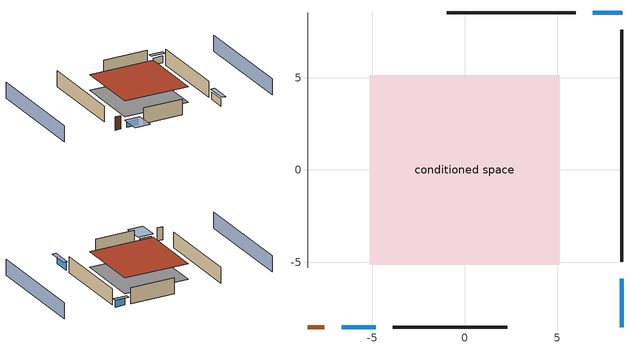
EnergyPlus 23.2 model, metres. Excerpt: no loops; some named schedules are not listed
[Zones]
conditioned space
 floor adiabatic (Floor1 construction): -5.14,-5.14 -5.14,5.14 5.14,5.14 5.14,-5.14 z0
 wall outside (AdiabaticWallConstruction 1): -8.51,-8.51 -7.6,-8.51 z0:2.03
 wall outside (AdiabaticWallConstruction): 8.51,8.51 6.94,8.51 z0:1.07; 8.51,-8.51 8.51,-5.9 z0:1.16; -6.67,-8.51 -4.83,-8.51 z0:0.92
 wall outside (Wall1 construction): 6.01,8.51 -0.97,8.51 z0:2.44
 wall outside (Wall2 construction): 8.51,-4.97 8.51,7.58 z0:2.44
 wall outside (Wall3 construction): -3.9,-8.51 2.31,-8.51 z0:2.44
 wall adiabatic (Wall4 construction): -8.51,8.51 -8.51,-5.28 z0:2.44
 window (WindowConstruction): 8.51,8.51 6.94,8.51 z0:1.07
 window (WindowConstruction 1): 8.51,-8.51 8.51,-5.9 z0:1.16
 window (WindowConstruction 2): -6.67,-8.51 -4.83,-8.51 z0:0.91
 door (Door): -8.51,-8.51 -7.6,-8.51 z0:2.03
 roof outside (Roof1 construction): -5.14,5.14 -5.14,-5.14 5.14,-5.14 5.14,5.14 z2.44
shading: -16.74,8.51 -16.74,-8.51 / 16.74,-8.51 16.74,8.51 z0:2.44; 6.63,8.51 8.82,8.51 8.82,9.12 6.63,9.12 z1.37; 8.51,-5.59 8.51,-8.82 9.12,-8.82 9.12,-5.59 z1.46; -4.53,-8.51 -6.98,-8.51 -6.98,-11.56 -4.53,-11.56 z1.22
[Building]
Building 1: Terrain=Suburbs
[Site:Location]
Ohio State Universi_OH_USA: Latitude {deg}=40.07; Longitude {deg}=-83.07; Time Zone {hr}=-5; Elevation {m}=283
[Site:GroundTemperature:Shallow]
7.2096, 5.15716, 4.99279, 5.96678, 9.8768, 13.7686, 17.1426, 19.2799, 19.4615, 17.7232, 14.4352, 10.6628
[Site:WaterMainsTemperature]
Calculation Method=Schedule; Temperature Schedule=mains temperature schedule
[Material] Roughness=Rough; Thermal Absorptance=0.9
Name | Thickness {m} | Conductivity {W/m-K} | Density {kg/m3} | Specific Heat {J/kg-K} | Solar Absorptance | Visible Absorptance
door material | 0.04445 | 0.0612267 | 512.64 | 1214.23 | 0.7 | 0.7
floor covering | 0.0127 | 9.015625 | 54.468 | 1339.84 | 0.6 | 0.6
floor stud and cavity | 0.0889 | 2.00347 | 50.32683 | 1063.81 | 0.7 | 0.7
furniture material conditioned space 1 | 0.1524 | 0.115458 | 640.8 | 1214.23 | 0.6 | 0.6
gypsum board | 0.0127 | 0.160291 | 801 | 837.4 | 0.6 | 0.6
osb sheathing 0.5 in.; osb sheathing 0.5 in. 1 | 0.0127 | 0.115458 | 512.64 | 1214.23 | 0.7 | 0.7
osb sheathing 0.75 in. | 0.01905 | 0.115458 | 512.64 | 1214.23 | 0.7 | 0.7
roof rigid ins | 0.103632 | 0.029427 | 32.04 | 1214.23 | 0.7 | 0.7
roof stud and cavity | 0.2032 | 0.159782 | 78.34581 | 1123.46 | 0.7 | 0.7
slate or tile shingles | 0.01905 | 0.840978 | 1899.972 | 799.717 | 0.75 | 0.75
vinyl siding | 0.009525 | 0.089435 | 177.822 | 1046.75 | 0.5 | 0.5
wall rigid ins | 0.512978 | 0.029427 | 32.04 | 1214.23 | 0.7 | 0.7
wall stud and cavity | 0.1397 | 0.0950889 | 139.0536 | 1170.24 | 0.7 | 0.7
wall stud and cavity 1 | 0.1397 | 0.506836 | 139.0536 | 1170.24 | 0.7 | 0.7
wall stud and cavity 2 | 0.0889 | 0.380278 | 52.3479 | 1209.89 | 0.7 | 0.7
wall stud and cavity 3 | 0.0889 | 0.391764 | 83.0341 | 1211.67 | 0.7 | 0.7
wood siding; wood siding 1 | 0.0254 | 0.102417 | 544.68 | 1172.36 | 0.7 | 0.7
[WindowMaterial:SimpleGlazingSystem]
WindowMaterial: U-Factor {W/m2-K}=4.31528; Solar Heat Gain Coefficient=0.67
[Construction]
AdiabaticWallConstruction: wood siding, wall rigid ins, wall stud and cavity 2, gypsum board
AdiabaticWallConstruction 1: wood siding 1, wall rigid ins, wall stud and cavity 2, gypsum board
Door: door material
Floor1 construction: floor stud and cavity, floor covering
furniture construction conditioned space 1: furniture material conditioned space 1
PartitionWallConstruction: gypsum board, wall stud and cavity 3, gypsum board
Roof1 construction: slate or tile shingles, roof rigid ins, osb sheathing 0.75 in., roof stud and cavity, gypsum board
Wall1 construction; Wall2 construction; Wall3 construction: vinyl siding, osb sheathing 0.5 in., wall stud and cavity, gypsum board
Wall4 construction: osb sheathing 0.5 in. 1, wall stud and cavity 1, gypsum board
WindowConstruction; WindowConstruction 1; WindowConstruction 2: WindowMaterial
[Zone]
conditioned space: Multiplier=1; Volume {m3}=257.797; Part of Total Floor Area=Yes
[Space]
conditioned space 1: Zone=conditioned space; Volume {m3}=257.797
[SurfaceProperty:IncidentSolarMultiplier] Incident Solar Multiplier=1; Incident Solar Multiplier Schedule=trans schedule winter=0.85 summer=0.7
Window1; Window2; Window3
[InternalMass] Zone or ZoneList=conditioned space; Space or SpaceList=conditioned space 1
Name | Construction | Surface Area {m2}
furniture mass conditioned space 1 | furniture construction conditioned space 1 | 42.2895
partition wall mass | PartitionWallConstruction | 105.724
[Lights]
interior lighting: Zone or ZoneList or Space or SpaceList=conditioned space 1; Schedule=lighting_interior; Design Level Calculation Method=LightingLevel; Lighting Level {W}=705.525; Return Air Fraction=0; Fraction Radiant=0.6; Fraction Visible=0.2; Fraction Replaceable=1
[People]
occupants: Zone or ZoneList or Space or SpaceList=conditioned space 1; Number of People Schedule=occupants; Number of People Calculation Method=People; Number of People=2; Fraction Radiant=0.314171; Sensible Heat Fraction=0.56303; Activity Level Schedule=occupants activity schedule; Carbon Dioxide Generation Rate {m3/s-W}=0; Enable ASHRAE 55 Comfort Warnings=No; Mean Radiant Temperature Calculation Type=ZoneAveraged
[ElectricEquipment] Zone or ZoneList or Space or SpaceList=conditioned space 1; Design Level Calculation Method=EquipmentLevel
Name | Schedule | Design Level {W} | Fraction Latent | Fraction Radiant | Fraction Lost
ceiling fan | ceiling_fan | 16.713 | 0 | 0.558 | 0
clothes dryer | clothes_dryer | 3127.61 | 0.015 | 0.081 | 0.85
clothes washer | clothes_washer | 156.412 | 0.03 | 0.162 | 0.7
cooking range | cooking_range | 1543.69 | 0.08 | 0.432 | 0.2
dishwasher | dishwasher | 319.293 | 0.3 | 0.18 | 0.4
fridge | fridge schedule | 64.939 | 0 | 0.6 | 0
mech vent bath fan 0 | mech vent bath fan 0 schedule | 15 | 0 | 0 | 1
mech vent house fan | mech vent house fan schedule | 0 | 0 | 0 | 1
mech vent house fan cfis | mech vent house fan cfis schedule | 0 | 0 | 0 | 0
mech vent range fan 0 | mech vent range fan 0 schedule | 30 | 0 | 0 | 1
misc plug loads | plug_loads_other | 329.788 | 0.021 | 0.558 | 0.049
whole house fan | Always On Discrete | 0 | 0 | 0 | 1
[OtherEquipment] Zone or ZoneList or Space or SpaceList=conditioned space 1; Design Level Calculation Method=EquipmentLevel
Name | Fuel Type | Schedule | Design Level {W} | Fraction Latent | Fraction Radiant | Fraction Lost
mech vent house fan latent load equip | None | Always On Discrete | 0 | 1 | 0 | 0
mech vent house fan sensible load equip | None | Always On Discrete | 0 | 0 | 0 | 0
water heater energy adjustment1 | NaturalGas | Always On Discrete | 0.01 | 0 | 0 | 1
water latent | None | hot_water_fixtures | 242.344 | 1 | 0 | 0
water sensible | None | hot_water_fixtures | -238.84 | 0 | 0.6 | 0
[ZoneInfiltration:DesignFlowRate] Zone or ZoneList or Space or SpaceList=conditioned space 1; Schedule=Always On Discrete; Design Flow Rate Calculation Method=Flow/Zone; Design Flow Rate {m3/s}=0
infil flow; natural vent flow; whole house fan flow
[AvailabilityManager:Scheduled]
mini split heat pump airloop Availability Manager: Schedule=Always On Discrete
[WaterUse:Equipment]
dishwasher: Peak Flow Rate {m3/s}=3.4896e-06; Flow Rate Fraction Schedule=hot_water_dishwasher
[Exterior:Lights]
exterior lighting: Schedule=exterior lighting schedule; Design Level {W}=56.7307
[EnergyManagementSystem:GlobalVariable]
mini_split_heat_pump_airloop_Fan_RTF
[EnergyManagementSystem:Sensor]
Name | Output:Variable or Output:Meter | Output:Variable or Output:Meter Index Key
clg_load_cond | Cooling:EnergyTransfer:Zone:CONDITIONED SPACE
clg_sp_s | Schedule Value | cooling setpoint
clothes_dryer_exhaust_0_sch_s | Schedule Value | clothes_dryer
cool_season | Schedule Value | cooling season schedule
htg_load_cond | Heating:EnergyTransfer:Zone:CONDITIONED SPACE
htg_sp_s | Schedule Value | heating setpoint
mech_vent_bath_fan_0_sch_s | Schedule Value | mech vent bath fan 0 schedule
mech_vent_range_fan_0_sch_s | Schedule Value | mech vent range fan 0 schedule
natural_vent_s | Schedule Value | natural vent schedule
out_pb_s | Site Outdoor Air Barometric Pressure
out_wt_s | Site Outdoor Air Humidity Ratio
site_vw_s | Site Wind Speed
[EnergyManagementSystem:Actuator]
Name | Actuated Component Unique | Actuated Component Type | Actuated Component Control Type
infil_flow_act | infil flow | Zone Infiltration | Air Exchange Flow Rate
mech_vent_house_fan_cfis_act | mech vent house fan cfis | ElectricEquipment | Electricity Rate
mech_vent_house_fan_latent_load_equip_act | mech vent house fan latent load equip | OtherEquipment | Power Level
mech_vent_house_fan_sensible_load_equip_act | mech vent house fan sensible load equip | OtherEquipment | Power Level
natural_vent_flow_act | natural vent flow | Zone Infiltration | Air Exchange Flow Rate
water_heater_ec_adj_act | water heater energy adjustment1 | OtherEquipment | Power Level
whole_house_fan_act | whole house fan | ElectricEquipment | Electricity Rate
whole_house_fan_flow_act | whole house fan flow | Zone Infiltration | Air Exchange Flow Rate
[EnergyManagementSystem:Program]
infil_program: Set p_m = 0.14; Set p_s = 0.22; Set s_m = 270; Set s_s = 370; Set z_m = 9.99744; Set z_s = 2.4384; Set f_t = (((s_m/z_m)^p_m)*((z_s/s_s)^p_s)); Set Tdiff = tin_s-tout_s; Set dT = @Abs Tdiff; Set c = 0.0847; Set Cs = 0.0646; Set Cw = 0.147; Set n = 0.65; Set sft = (f_t*0.7000000000000001); Set temp1 = ((c*Cw)*((sft*site_vw_s)^(2*n)))^2; Set Qinf = (((c*Cs*(dT^n))^2)+temp1)^0.5; Set Qinf = (@Max Qinf 0); Set mech_vent_house_fan_sensible_load_equip_act = 0.0; Set mech_vent_house_fan_latent_load_equip_act = 0.0; Set OASupInPb = out_pb_s; Set OASupInTemp = tout_s; Set OASupInW = out_wt_s; Set OASupRho = (@RhoAirFnPbTdbW OASupInPb OASupInTemp OASupInW); Set OASupCp = (@CpAirFnW OASupInW); Set OASupInEnth = (@HFnTdbW OASupInTemp OASupInW); Set ZoneTemp = tin_s; Set ZoneW = win_s; Set ZoneCp = (@CpAirFnW ZoneW); Set ZoneAirEnth = (@HFnTdbW ZoneTemp ZoneW); Set mech_vent_house_fan_cfis_act = 0.0; Set QWHV_cfis_sup = 0.0; Set QWHV_cfis_suppl_sup = 0.0; Set QWHV_cfis_suppl_exh = 0.0; Set Qrange = 0; Set Qrange = Qrange + 0.04719 * mech_vent_range_fan_0_sch_s; Set Qbath = 0; Set Qbath = Qbath + 0.0236 * mech_vent_bath_fan_0_sch_s; Set Qdryer = 0; Set Qdryer = Qdryer + 0.07639 * clothes_dryer_exhaust_0_sch_s; Set QWHV_sup = 0.0; Set QWHV_exh = 0.0; Set Qexhaust = Qrange + Qbath + Qdryer + QWHV_exh + QWHV_cfis_suppl_exh; Set Qsupply = QWHV_sup + QWHV_cfis_sup + QWHV_cfis_suppl_sup; Set Qfan = (@Max Qexhaust Qsupply); If Qfan > 0; Set Qavg = ((Qexhaust + Qsupply) / 2.0); If ((@Abs (Qexhaust - Qavg)) / Qavg) <= 0.1; Set phi = 1; Else; Set phi = (Qinf / (Qinf + Qfan)); EndIf; Set Qinf_adj = phi * Qinf; Else; Set Qinf_adj = Qinf; EndIf; Set infil_flow_act = Qinf_adj; Set Qload = Qfan; Set Effectiveness_Sens = 0.0; Set Effectiveness_Lat = 0.0; Set Fan_MFR = Qload * OASupRho; Set ZoneInEnth = OASupInEnth; Set ZoneInTemp = OASupInTemp; Set FanTotalToCond = Fan_MFR * (ZoneInEnth - ZoneAirEnth); Set FanSensToCond = Fan_MFR * ZoneCp * (ZoneInTemp - ZoneTemp); Set FanLatToCond = FanTotalToCond - FanSensToCond; Set mech_vent_house_fan_sensible_load_equip_act = mech_vent_house_fan_sensible_load_equip_act + FanSensToCond; Set mech_vent_house_fan_latent_load_equip_act = mech_vent_house_fan_latent_load_equip_act + FanLatToCond
mini_split_heat_pump_supply_fan_disaggregate_program: Set mini_split_heat_pump_supply_fan_clg = 0; Set mini_split_heat_pump_supply_fan_primary_htg = 0; Set mini_split_heat_pump_supply_fan_backup_htg = 0; If mini_split_heat_pump_clg_coil_s > 0; Set mini_split_heat_pump_supply_fan_clg = mini_split_heat_pump_supply_fan_s; ElseIf mini_split_heat_pump_htg_coil_s > 0 && (mini_split_heat_pump_backup_htg_coil_s > 0); Set mini_split_heat_pump_supply_fan_primary_htg = mini_split_heat_pump_supply_fan_s * mini_split_heat_pump_htg_coil_s / (mini_split_heat_pump_htg_coil_s + mini_split_heat_pump_backup_htg_coil_s); Set mini_split_heat_pump_supply_fan_backup_htg = mini_split_heat_pump_supply_fan_s * mini_split_heat_pump_backup_htg_coil_s / (mini_split_heat_pump_htg_coil_s + mini_split_heat_pump_backup_htg_coil_s); ElseIf mini_split_heat_pump_htg_coil_s > 0; Set mini_split_heat_pump_supply_fan_primary_htg = mini_split_heat_pump_supply_fan_s; Else; Set mini_split_heat_pump_supply_fan_backup_htg = mini_split_heat_pump_supply_fan_s; EndIf
natural_vent_program: Set Tin = tin_s; Set Tout = tout_s; Set Wout = out_wt_s; Set Pbar = out_pb_s; Set Phiout = (@RhFnTdbWPb Tout Wout Pbar); Set MaxHR = 0.0115; Set MaxRH = 0.7; Set Tnvsp = (htg_sp_s + clg_sp_s) / 2; Set NVavail = natural_vent_s; Set ClgSsnAvail = cool_season; Set natural_vent_flow_act = 0; Set whole_house_fan_flow_act = 0; Set whole_house_fan_act = 0; If ((Wout < MaxHR) && (Phiout < MaxRH) && (Tin > Tout) && (Tin > Tnvsp) && (ClgSsnAvail > 0)); Set WHF_Flow = 0; Set Adj = (Tin-Tnvsp)/(Tin-Tout); Set Adj = (@Min Adj 1); Set Adj = (@Max Adj 0); If (WHF_Flow > 0); Set whole_house_fan_flow_act = WHF_Flow*Adj; Set WHF_W = 0; Set whole_house_fan_act = WHF_W*Adj; ElseIf (NVavail > 0); Set NVArea = 2569.475119104; Set Cs = 8.968567957270247e-05; Set Cw = 6.158219665777789e-05; Set Tdiff = Tin-Tout; Set dT = (@Abs Tdiff); Set Vwind = site_vw_s; Set SGNV = NVArea*Adj*((((Cs*dT)+(Cw*(Vwind^2)))^0.5)/1000); Set MaxNV = 1.4322031742976002; Set natural_vent_flow_act = (@Min SGNV MaxNV); EndIf; EndIf
total_loads_program: Set loads_htg_tot = 0; Set loads_clg_tot = 0; If htg_load_cond > 0; Set loads_htg_tot = loads_htg_tot + (htg_load_cond - clg_load_cond) * 1.0; EndIf; If clg_load_cond > 0; Set loads_clg_tot = loads_clg_tot + (clg_load_cond - htg_load_cond) * 1.0; EndIf
unmet_hours_program: Set htg_unmet_hours = 0; Set clg_unmet_hours = 0; If ((DayOfYear >= 1) && (DayOfYear <= 365)); If zone_htg_unmet_s > htg_unmet_hours; Set htg_unmet_hours = zone_htg_unmet_s; EndIf; EndIf; If ((DayOfYear >= 1) && (DayOfYear <= 365)); If zone_clg_unmet_s > clg_unmet_hours; Set clg_unmet_hours = zone_clg_unmet_s; EndIf; EndIf
water_heater_EC_adj: Set dhw_e_cons = water_heater_energy + water_heater_on_cycle_parasitic + water_heater_off_cycle_parasitic; Set water_heater_ec_adj_act = 0.0 * dhw_e_cons / 1
[EnergyManagementSystem:ProgramCallingManager]
infil_program calling manager: BeginZoneTimestepAfterInitHeatBalance; infil_program
mini split heat pump supply fan disaggregate program calling manager: EndOfSystemTimestepBeforeHVACReporting; mini_split_heat_pump_supply_fan_disaggregate_program
natural_vent_program calling manager: BeginZoneTimestepAfterInitHeatBalance; natural_vent_program
total_loads_program calling manager: EndOfZoneTimestepAfterZoneReporting; total_loads_program
unmet_hours_program calling manager: EndOfZoneTimestepBeforeZoneReporting; unmet_hours_program
water heater EC_adj ProgramManager: EndOfSystemTimestepBeforeHVACReporting; water_heater_EC_adj
[EnergyManagementSystem:OutputVariable]
Name | EMS Variable | Type of Data in Variable | Update Frequency | EMS Program or Subroutine | Units
infil_flow_act_timeseries_outvar | infil_flow_act | Averaged | ZoneTimestep | infil_program | m^/s
mini split heat pump supply fan disaggregate clg | mini_split_heat_pump_supply_fan_clg | Summed | SystemTimestep | mini_split_heat_pump_supply_fan_disaggregate_program | J
mini split heat pump supply fan disaggregate htg backup | mini_split_heat_pump_supply_fan_backup_htg | Summed | SystemTimestep | mini_split_heat_pump_supply_fan_disaggregate_program | J
mini split heat pump supply fan disaggregate htg primary | mini_split_heat_pump_supply_fan_primary_htg | Summed | SystemTimestep | mini_split_heat_pump_supply_fan_disaggregate_program | J
natural_vent_flow_act_timeseries_outvar | natural_vent_flow_act | Averaged | ZoneTimestep | natural_vent_program | m^/s
Qfan_timeseries_outvar | Qfan | Averaged | ZoneTimestep | infil_program | m^/s
whole_house_fan_flow_act_timeseries_outvar | whole_house_fan_flow_act | Averaged | ZoneTimestep | natural_vent_program | m^/s
loads_htg_tot_peakload_outvar; loads_htg_tot_annual_outvar; loads_htg_tot_timeseries_outvar | loads_htg_tot | Summed | ZoneTimestep | total_loads_program | J
loads_clg_tot_peakload_outvar; loads_clg_tot_annual_outvar; loads_clg_tot_timeseries_outvar | loads_clg_tot | Summed | ZoneTimestep | total_loads_program | J
htg_unmet_hours_annual_outvar; htg_unmet_hours_timeseries_outvar | htg_unmet_hours | Summed | ZoneTimestep | unmet_hours_program | hr
clg_unmet_hours_annual_outvar; clg_unmet_hours_timeseries_outvar | clg_unmet_hours | Summed | ZoneTimestep | unmet_hours_program | hr
